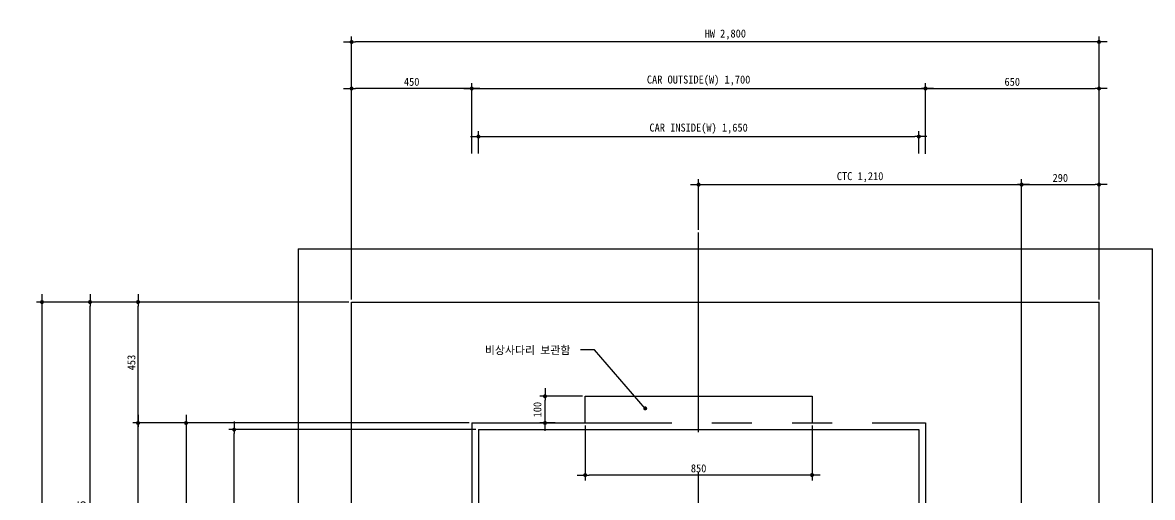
# Model space of a CAD drawing. Extents: x -9109 to 174251, y 57759 to 115528.
# Drawn here: x 42060 to 46292, y 113627 to 115405 of the extents above; entities that cross this region are included whole.
import ezdxf

# ---------------------------------------------------------------- set-up
doc = ezdxf.new("R2010")
doc.units = 0
doc.header["$LTSCALE"] = 600
doc.header["$MEASUREMENT"] = 0
doc.linetypes.add('CENTER', pattern=[2, 1.25, -0.25, 0.25, -0.25])
doc.linetypes.add('PHANTOM', pattern=[2.5, 1.25, -0.25, 0.25, -0.25, 0.25, -0.25])
doc.layers.get('0').update_dxf_attribs({"linetype": 'CONTINUOUS'})
for name, color, linetype in [('3', 1, 'CENTER'), ('4', 6, 'PHANTOM'), ('A-DIMS', 7, 'CONTINUOUS')]:
    doc.layers.add(name, color=color, linetype=linetype)
doc.layers.add('A-MKXS-LEAD', color=7, linetype='CONTINUOUS', lineweight=25)
doc.layers.add('A-MKXS-TEXT1', color=3, linetype='CONTINUOUS', lineweight=25)
doc.styles.add('HY울릉도L', font='')
doc.styles.add('돋움', font='')
doc.styles.add('돋움체', font='')
doc.styles.get('HY울릉도L').set_extended_font_data('Dotum')
doc.styles.get('돋움').set_extended_font_data('DotumChe')
doc.styles.get('돋움체').set_extended_font_data('DotumChe')
doc.dimstyles.new('CDIM', dxfattribs={"dimtxt": 3, "dimasz": 1.5, "dimexe": 2, "dimexo": 1, "dimgap": 1, "dimtad": 1, "dimdec": 0, "dimrnd": 0.5, "dimzin": 0, "dimdsep": 32, "dimlunit": 6, "dimtxsty": 'HY울릉도L', "dimblk1": '_CIDOT', "dimblk2": '_CIDOT', "dimsah": 1, "dimcen": 5.5, "dimclrd": 2, "dimclre": 2, "dimclrt": 7, "dimadec": 0, "dimazin": 0, "dimtfac": 1, "dimtdec": 0, "dimtix": 1, "dimtmove": 2, "dimatfit": 1, "dimldrblk": '_CIDOT', "dimfxl": 1, "dimtolj": 1, "dimtzin": 0, "dimlwd": -1, "dimarcsym": 0})

# ---------------------------------------------------------------- blocks, each defined once
blk = doc.blocks.new('_CIDOT')
at = {"color": 0, "linetype": 'ByBlock'}
blk.add_line((2, 0), (-1, 0), dxfattribs=at)
at = {"color": 0, "linetype": 'ByBlock', "const_width": 0.5}
blk.add_lwpolyline([(-0.25, 0, 1), (0.25, 0, 1)], format="xyb", close=True, dxfattribs=at)
blk = doc.blocks.new('*D918')
at = {"layer": 'A-DIMS', "lineweight": -2, "transparency": 16777216}
for p, q in [((43767.1, 114914.6), (43767.1, 114998.4)), ((45417.1, 114915.4), (45417.1, 114998.4))]:
    blk.add_line(p, q, dxfattribs=at)
at = {"layer": 'A-DIMS', "transparency": 16777216}
blk.add_line((43782.1, 114978.4), (45402.1, 114978.4), dxfattribs=at)
at = {"layer": 'A-DIMS', "transparency": 16777216, "xscale": 15, "yscale": 15, "zscale": 15, "rotation": 180}
blk.add_blockref('_CIDOT', (43767.1, 114978.4), dxfattribs=at)
at = {"layer": 'A-DIMS', "transparency": 16777216, "xscale": 15, "yscale": 15, "zscale": 15}
blk.add_blockref('_CIDOT', (45417.1, 114978.4), dxfattribs=at)
at = {"layer": 'A-DIMS', "color": 3, "transparency": 16777216, "insert": (44592.1, 115008), "char_height": 30, "attachment_point": 5, "style": '돋움'}
blk.add_mtext('\\A1;{\\C7;CAR INSIDE(W) 1,650}', dxfattribs=at)
blk = doc.blocks.new('*D919')
at = {"layer": 'A-DIMS', "lineweight": -2, "transparency": 16777216}
for p, q in [((43742.1, 114915.4), (43742.1, 115178.4)), ((45442.1, 114913.4), (45442.1, 115178.4))]:
    blk.add_line(p, q, dxfattribs=at)
at = {"layer": 'A-DIMS', "transparency": 16777216}
blk.add_line((43757.1, 115158.4), (45427.1, 115158.4), dxfattribs=at)
at = {"layer": 'A-DIMS', "transparency": 16777216, "xscale": 15, "yscale": 15, "zscale": 15, "rotation": 180}
blk.add_blockref('_CIDOT', (43742.1, 115158.4), dxfattribs=at)
at = {"layer": 'A-DIMS', "transparency": 16777216, "xscale": 15, "yscale": 15, "zscale": 15}
blk.add_blockref('_CIDOT', (45442.1, 115158.4), dxfattribs=at)
at = {"layer": 'A-DIMS', "color": 3, "transparency": 16777216, "insert": (44592.1, 115188), "char_height": 30, "attachment_point": 5, "style": '돋움'}
blk.add_mtext('\\A1;{\\C7;CAR OUTSIDE(W) 1,700}', dxfattribs=at)
blk = doc.blocks.new('*D920')
at = {"layer": 'A-DIMS', "lineweight": -2, "transparency": 16777216}
for p, q in [((43757.1, 113880.4), (42832.1, 113880.4)), ((43757.1, 111780.4), (42832.1, 111780.4))]:
    blk.add_line(p, q, dxfattribs=at)
at = {"layer": 'A-DIMS', "transparency": 16777216}
blk.add_line((42852.1, 111795.4), (42852.1, 113865.4), dxfattribs=at)
at = {"layer": 'A-DIMS', "transparency": 16777216, "xscale": 15, "yscale": 15, "zscale": 15}
for p, rotation in [((42852.1, 113880.4), 90), ((42852.1, 111780.4), 270)]:
    blk.add_blockref('_CIDOT', p, dxfattribs=dict(at, rotation=rotation))
at = {"layer": 'A-DIMS', "color": 3, "transparency": 16777216, "insert": (42822.5, 112830.4), "char_height": 30, "attachment_point": 5, "rotation": 90, "style": '돋움체'}
blk.add_mtext('\\A1;{\\C7;CAR INSIDE(D) 2,100}', dxfattribs=at)
blk = doc.blocks.new('*D921')
at = {"layer": 'A-DIMS', "lineweight": -2, "transparency": 16777216}
for p, q in [((43732.1, 113905.4), (42472.1, 113905.4)), ((43732.1, 111623.4), (42472.1, 111623.4))]:
    blk.add_line(p, q, dxfattribs=at)
at = {"layer": 'A-DIMS', "transparency": 16777216}
blk.add_line((42492.1, 111638.4), (42492.1, 113890.4), dxfattribs=at)
at = {"layer": 'A-DIMS', "transparency": 16777216, "xscale": 15, "yscale": 15, "zscale": 15}
for p, rotation in [((42492.1, 113905.4), 90), ((42492.1, 111623.4), 270)]:
    blk.add_blockref('_CIDOT', p, dxfattribs=dict(at, rotation=rotation))
at = {"layer": 'A-DIMS', "color": 3, "transparency": 16777216, "insert": (42462.5, 112764.4), "char_height": 30, "attachment_point": 5, "rotation": 90, "style": '돋움체'}
blk.add_mtext('\\A1;{\\C7;CAR OUTSIDE(D) 2,282}', dxfattribs=at)
blk = doc.blocks.new('*D891')
at = {"layer": 'A-DIMS', "lineweight": -2, "transparency": 16777216}
for p, q in [((44592.1, 114628.4), (44592.1, 114818.4)), ((45802.1, 113483.8), (45802.1, 114818.4))]:
    blk.add_line(p, q, dxfattribs=at)
at = {"layer": 'A-DIMS', "transparency": 16777216}
blk.add_line((44607.1, 114798.4), (45787.1, 114798.4), dxfattribs=at)
at = {"layer": 'A-DIMS', "transparency": 16777216, "xscale": 15, "yscale": 15, "zscale": 15, "rotation": 180}
blk.add_blockref('_CIDOT', (44592.1, 114798.4), dxfattribs=at)
at = {"layer": 'A-DIMS', "transparency": 16777216, "xscale": 15, "yscale": 15, "zscale": 15}
blk.add_blockref('_CIDOT', (45802.1, 114798.4), dxfattribs=at)
at = {"layer": 'A-DIMS', "color": 3, "transparency": 16777216, "insert": (45197.1, 114826.3), "char_height": 30, "attachment_point": 5, "style": '돋움'}
blk.add_mtext('\\A1;{\\C7;CTC 1,210}', dxfattribs=at)
blk = doc.blocks.new('*D892')
at = {"layer": 'A-DIMS', "lineweight": -2, "transparency": 16777216}
for p, q in [((43292.1, 114368.4), (43292.1, 115352.8)), ((46092.1, 114368.4), (46092.1, 115352.8))]:
    blk.add_line(p, q, dxfattribs=at)
at = {"layer": 'A-DIMS', "transparency": 16777216}
blk.add_line((46077.1, 115332.8), (43307.1, 115332.8), dxfattribs=at)
at = {"layer": 'A-DIMS', "transparency": 16777216, "xscale": 15, "yscale": 15, "zscale": 15, "rotation": 180}
blk.add_blockref('_CIDOT', (43292.1, 115332.8), dxfattribs=at)
at = {"layer": 'A-DIMS', "transparency": 16777216, "xscale": 15, "yscale": 15, "zscale": 15}
blk.add_blockref('_CIDOT', (46092.1, 115332.8), dxfattribs=at)
at = {"layer": 'A-DIMS', "color": 3, "transparency": 16777216, "insert": (44692.1, 115360.6), "char_height": 30, "attachment_point": 5, "style": '돋움'}
blk.add_mtext('\\A1;HW 2,800', dxfattribs=at)
blk = doc.blocks.new('*D893')
at = {"layer": 'A-DIMS', "lineweight": -2, "transparency": 16777216}
for p, q in [((43282.1, 114358.4), (42112.1, 114358.4)), ((43282.1, 111508.4), (42112.1, 111508.4))]:
    blk.add_line(p, q, dxfattribs=at)
at = {"layer": 'A-DIMS', "transparency": 16777216}
blk.add_line((42132.1, 114343.4), (42132.1, 111523.4), dxfattribs=at)
at = {"layer": 'A-DIMS', "transparency": 16777216, "xscale": 15, "yscale": 15, "zscale": 15}
for p, rotation in [((42132.1, 114358.4), 90), ((42132.1, 111508.4), 270)]:
    blk.add_blockref('_CIDOT', p, dxfattribs=dict(at, rotation=rotation))
at = {"layer": 'A-DIMS', "color": 3, "transparency": 16777216, "insert": (42104.3, 112933.4), "char_height": 30, "attachment_point": 5, "rotation": 90, "style": '돋움체'}
blk.add_mtext('\\A1;HD 2,850', dxfattribs=at)
blk = doc.blocks.new('*D894')
at = {"layer": 'A-DIMS', "lineweight": -2, "transparency": 16777216}
for p, q in [((45802.1, 114738.5), (45802.1, 114818.4)), ((46092.1, 114368.4), (46092.1, 114818.4))]:
    blk.add_line(p, q, dxfattribs=at)
at = {"layer": 'A-DIMS', "transparency": 16777216}
blk.add_line((45817.1, 114798.4), (46077.1, 114798.4), dxfattribs=at)
at = {"layer": 'A-DIMS', "transparency": 16777216, "xscale": 15, "yscale": 15, "zscale": 15, "rotation": 180}
blk.add_blockref('_CIDOT', (45802.1, 114798.4), dxfattribs=at)
at = {"layer": 'A-DIMS', "transparency": 16777216, "xscale": 15, "yscale": 15, "zscale": 15}
blk.add_blockref('_CIDOT', (46092.1, 114798.4), dxfattribs=at)
at = {"layer": 'A-DIMS', "color": 3, "transparency": 16777216, "insert": (45947.1, 114823.4), "char_height": 30, "attachment_point": 5, "style": '돋움'}
blk.add_mtext('\\A1;290', dxfattribs=at)
blk = doc.blocks.new('*D899')
at = {"layer": 'A-DIMS', "lineweight": -2, "transparency": 16777216}
for p, q in [((43282.1, 114358.4), (42472.1, 114358.4)), ((43732.1, 113905.4), (42472.1, 113905.4))]:
    blk.add_line(p, q, dxfattribs=at)
at = {"layer": 'A-DIMS', "transparency": 16777216}
blk.add_line((42492.1, 113920.4), (42492.1, 114343.4), dxfattribs=at)
at = {"layer": 'A-DIMS', "transparency": 16777216, "xscale": 15, "yscale": 15, "zscale": 15}
for p, rotation in [((42492.1, 114358.4), 90), ((42492.1, 113905.4), 270)]:
    blk.add_blockref('_CIDOT', p, dxfattribs=dict(at, rotation=rotation))
at = {"layer": 'A-DIMS', "color": 3, "transparency": 16777216, "insert": (42467.1, 114131.9), "char_height": 30, "attachment_point": 5, "rotation": 90, "style": '돋움체'}
blk.add_mtext('\\A1;453', dxfattribs=at)
blk = doc.blocks.new('*D911')
at = {"layer": 'A-DIMS', "lineweight": -2, "transparency": 16777216}
for p, q in [((44157.1, 114005.4), (43996.7, 114005.4)), ((44054.1, 113905.4), (43996.7, 113905.4))]:
    blk.add_line(p, q, dxfattribs=at)
at = {"layer": 'A-DIMS', "transparency": 16777216}
blk.add_line((44016.7, 113920.4), (44016.7, 113990.4), dxfattribs=at)
at = {"layer": 'A-DIMS', "transparency": 16777216, "xscale": 15, "yscale": 15, "zscale": 15}
for p, rotation in [((44016.7, 114005.4), 90), ((44016.7, 113905.4), 270)]:
    blk.add_blockref('_CIDOT', p, dxfattribs=dict(at, rotation=rotation))
at = {"layer": 'A-DIMS', "color": 3, "transparency": 16777216, "insert": (43988.3, 113955.4), "char_height": 30, "attachment_point": 5, "rotation": 90, "style": '돋움체'}
blk.add_mtext('\\A1;100', dxfattribs=at)
blk = doc.blocks.new('*D912')
at = {"layer": 'A-DIMS', "lineweight": -2, "transparency": 16777216}
for p, q in [((44167.1, 113895.4), (44167.1, 113690.3)), ((45017.1, 113895.4), (45017.1, 113690.3))]:
    blk.add_line(p, q, dxfattribs=at)
at = {"layer": 'A-DIMS', "transparency": 16777216}
blk.add_line((45002.1, 113710.3), (44182.1, 113710.3), dxfattribs=at)
at = {"layer": 'A-DIMS', "transparency": 16777216, "xscale": 15, "yscale": 15, "zscale": 15, "rotation": 180}
blk.add_blockref('_CIDOT', (44167.1, 113710.3), dxfattribs=at)
at = {"layer": 'A-DIMS', "transparency": 16777216, "xscale": 15, "yscale": 15, "zscale": 15}
blk.add_blockref('_CIDOT', (45017.1, 113710.3), dxfattribs=at)
at = {"layer": 'A-DIMS', "color": 3, "transparency": 16777216, "insert": (44592.1, 113735.3), "char_height": 30, "attachment_point": 5, "style": '돋움체'}
blk.add_mtext('\\A1;850', dxfattribs=at)
blk = doc.blocks.new('*D913')
at = {"layer": 'A-DIMS', "lineweight": -2, "transparency": 16777216}
for p, q in [((43732.1, 113905.4), (42652.1, 113905.4)), ((42502.1, 112773.4), (42692.1, 112773.4))]:
    blk.add_line(p, q, dxfattribs=at)
at = {"layer": 'A-DIMS', "transparency": 16777216}
blk.add_line((42672.1, 113890.4), (42672.1, 112788.4), dxfattribs=at)
at = {"layer": 'A-DIMS', "transparency": 16777216, "xscale": 15, "yscale": 15, "zscale": 15}
for p, rotation in [((42672.1, 113905.4), 90), ((42672.1, 112773.4), 270)]:
    blk.add_blockref('_CIDOT', p, dxfattribs=dict(at, rotation=rotation))
at = {"layer": 'A-DIMS', "color": 3, "transparency": 16777216, "insert": (42644.3, 113339.4), "char_height": 30, "attachment_point": 5, "rotation": 90, "style": '돋움체'}
blk.add_mtext('\\A1;{\\C256;1,132}', dxfattribs=at)
blk = doc.blocks.new('*D914')
at = {"layer": 'A-DIMS', "lineweight": -2, "transparency": 16777216}
for p, q in [((43282.1, 114358.4), (42292.1, 114358.4)), ((42362.1, 112773.4), (42292.1, 112773.4))]:
    blk.add_line(p, q, dxfattribs=at)
at = {"layer": 'A-DIMS', "transparency": 16777216}
blk.add_line((42312.1, 112788.4), (42312.1, 114343.4), dxfattribs=at)
at = {"layer": 'A-DIMS', "transparency": 16777216, "xscale": 15, "yscale": 15, "zscale": 15}
for p, rotation in [((42312.1, 114358.4), 90), ((42312.1, 112773.4), 270)]:
    blk.add_blockref('_CIDOT', p, dxfattribs=dict(at, rotation=rotation))
at = {"layer": 'A-DIMS', "color": 3, "transparency": 16777216, "insert": (42284.3, 113565.9), "char_height": 30, "attachment_point": 5, "rotation": 90, "style": '돋움체'}
blk.add_mtext('\\A1;1,585', dxfattribs=at)
blk = doc.blocks.new('*D880')
at = {"layer": 'A-DIMS', "lineweight": -2, "transparency": 16777216}
for p, q in [((45442.1, 114913.4), (45442.1, 115178.4)), ((46092.1, 114368.4), (46092.1, 115178.4))]:
    blk.add_line(p, q, dxfattribs=at)
at = {"layer": 'A-DIMS', "transparency": 16777216}
blk.add_line((45457.1, 115158.4), (46077.1, 115158.4), dxfattribs=at)
at = {"layer": 'A-DIMS', "transparency": 16777216, "xscale": 15, "yscale": 15, "zscale": 15, "rotation": 180}
blk.add_blockref('_CIDOT', (45442.1, 115158.4), dxfattribs=at)
at = {"layer": 'A-DIMS', "transparency": 16777216, "xscale": 15, "yscale": 15, "zscale": 15}
blk.add_blockref('_CIDOT', (46092.1, 115158.4), dxfattribs=at)
at = {"layer": 'A-DIMS', "color": 3, "transparency": 16777216, "insert": (45767.1, 115183.4), "char_height": 30, "attachment_point": 5, "style": '돋움'}
blk.add_mtext('\\A1;650', dxfattribs=at)
blk = doc.blocks.new('*D881')
at = {"layer": 'A-DIMS', "lineweight": -2, "transparency": 16777216}
for p, q in [((43292.1, 114368.4), (43292.1, 115178.4)), ((43742.1, 114915.4), (43742.1, 115178.4))]:
    blk.add_line(p, q, dxfattribs=at)
at = {"layer": 'A-DIMS', "transparency": 16777216}
blk.add_line((43727.1, 115158.4), (43307.1, 115158.4), dxfattribs=at)
at = {"layer": 'A-DIMS', "transparency": 16777216, "xscale": 15, "yscale": 15, "zscale": 15, "rotation": 180}
blk.add_blockref('_CIDOT', (43292.1, 115158.4), dxfattribs=at)
at = {"layer": 'A-DIMS', "transparency": 16777216, "xscale": 15, "yscale": 15, "zscale": 15}
blk.add_blockref('_CIDOT', (43742.1, 115158.4), dxfattribs=at)
at = {"layer": 'A-DIMS', "color": 3, "transparency": 16777216, "insert": (43517.1, 115183.4), "char_height": 30, "attachment_point": 5, "style": '돋움'}
blk.add_mtext('\\A1;450', dxfattribs=at)

msp = doc.modelspace()

# ---------------------------------------------------------------- linework, layer by layer
for p, q in [((43092.1, 114558.4), (43092.1, 111308.4)), ((43092.1, 114558.4), (46292.1, 114558.4)), ((46292.1, 111308.4), (46292.1, 114558.4)), ((43292.1, 111508.4), (43292.1, 114358.4)), ((43292.1, 114358.4), (46092.1, 114358.4)), ((46092.1, 111508.4), (46092.1, 114358.4)), ((43767.1, 113880.4), (43767.1, 111780.4)), ((43767.1, 113880.4), (45417.1, 113880.4)), ((45417.1, 113880.4), (45417.1, 111780.4))]:
    msp.add_line(p, q)
msp.add_lwpolyline([(44167.1, 113905.4), (44167.1, 114005.4), (45017.1, 114005.4), (45017.1, 113905.4)])
at = {"layer": '3'}
msp.add_line((44592.1, 111471.5), (44592.1, 114618.4), dxfattribs=at)
at = {"layer": '4'}
for p, q in [((43742.1, 113905.4), (43742.1, 111623.4)), ((43742.1, 113905.4), (45442.1, 113905.4)), ((45442.1, 113905.4), (45442.1, 111623.4))]:
    msp.add_line(p, q, dxfattribs=at)
at = {"layer": 'A-MKXS-LEAD'}
for points in [[(44201.6, 114179), (44150.1, 114179)], [(44392, 113960.1), (44201.6, 114179)]]:
    msp.add_lwpolyline(points, dxfattribs=at)
at = {"layer": 'A-MKXS-LEAD', "const_width": 7.5}
msp.add_lwpolyline([(44388.2, 113960.1, 1), (44395.7, 113960.1, 1)], format="xyb", close=True, dxfattribs=at)

# ---------------------------------------------------------------- texts
at = {"layer": 'A-MKXS-TEXT1', "style": '돋움체'}
msp.add_text('비상사다리 보관함', height=30, dxfattribs=at).set_placement((43791.3, 114163.2))

# ---------------------------------------------------------------- dimensions: what is measured, and where the dimension line sits
at = {"layer": 'A-DIMS'}
for base, p1, p2, text, picture, middle in [((43292.1, 115332.8), (46092.1, 114358.4), (43292.1, 114358.4), 'HW <>', '*D892', (44692.1, 115360.6)), ((45442.1, 115158.4), (43742.1, 114905.4), (45442.1, 114903.4), '{\\C7;CAR OUTSIDE(W) <>}', '*D919', (44592.1, 115188)), ((45417.1, 114978.4), (43767.1, 114904.6), (45417.1, 114905.4), '{\\C7;CAR INSIDE(W) <>}', '*D918', (44592.1, 115008)), ((45802.1, 114798.4), (44592.1, 114618.4), (45802.1, 113473.8), '{\\C7;CTC <>}', '*D891', (45197.1, 114826.3))]:
    dim = msp.add_linear_dim(base=base, p1=p1, p2=p2, text=text, dimstyle='CDIM', override={"dimscale": 10, "dimtxsty": '돋움', "dimclrd": 256, "dimclre": 256, "dimclrt": 3}, dxfattribs=at)
    dim.commit()
    dim.dimension.update_dxf_attribs({"geometry": picture, "text_midpoint": middle})
for base, p1, p2, picture, middle in [((43292.1, 115158.4), (43742.1, 114905.4), (43292.1, 114358.4), '*D881', (43517.1, 115183.4)), ((46092.1, 115158.4), (45442.1, 114903.4), (46092.1, 114358.4), '*D880', (45767.1, 115183.4))]:
    dim = msp.add_linear_dim(base=base, p1=p1, p2=p2, dimstyle='CDIM', override={"dimscale": 10, "dimtxsty": '돋움', "dimclrd": 256, "dimclre": 256, "dimclrt": 3}, dxfattribs=at)
    dim.commit()
    dim.dimension.update_dxf_attribs({"geometry": picture, "text_midpoint": middle})
for base, p1, p2, angle, override, picture, middle in [((46092.1, 114798.4), (45802.1, 114728.5), (46092.1, 114358.4), 180, {"dimscale": 10, "dimtxsty": '돋움', "dimclrd": 256, "dimclre": 256, "dimclrt": 3}, '*D894', (45947.1, 114823.4)), ((42312.1, 114358.4), (42372.1, 112773.4), (43292.1, 114358.4), 90, {"dimscale": 10, "dimtxsty": '돋움체', "dimclrd": 256, "dimclre": 256, "dimclrt": 3}, '*D914', (42284.3, 113565.9)), ((42492.1, 114358.4), (43742.1, 113905.4), (43292.1, 114358.4), 270, {"dimscale": 10, "dimtxsty": '돋움체', "dimclrd": 256, "dimclre": 256, "dimclrt": 3}, '*D899', (42467.1, 114131.9)), ((44167.1, 113710.3), (45017.1, 113905.4), (44167.1, 113905.4), 180, {"dimscale": 10, "dimtxsty": '돋움체', "dimclrd": 256, "dimclre": 256, "dimclrt": 3}, '*D912', (44592.1, 113735.3))]:
    dim = msp.add_linear_dim(base=base, p1=p1, p2=p2, angle=angle, dimstyle='CDIM', override=override, dxfattribs=at)
    dim.commit()
    dim.dimension.update_dxf_attribs({"geometry": picture, "text_midpoint": middle})
for base, p1, p2, text, picture, middle in [((42132.1, 111508.4), (43292.1, 114358.4), (43292.1, 111508.4), 'HD <>', '*D893', (42104.3, 112933.4)), ((42492.1, 113905.4), (43742.1, 111623.4), (43742.1, 113905.4), '{\\C7;CAR OUTSIDE(D) <>}', '*D921', (42462.5, 112764.4)), ((42672.1, 112773.4), (43742.1, 113905.4), (42492.1, 112773.4), '{\\C256;<>}', '*D913', (42644.3, 113339.4)), ((42852.1, 113880.4), (43767.1, 111780.4), (43767.1, 113880.4), '{\\C7;CAR INSIDE(D) <>}', '*D920', (42822.5, 112830.4))]:
    dim = msp.add_linear_dim(base=base, p1=p1, p2=p2, angle=90, text=text, dimstyle='CDIM', override={"dimscale": 10, "dimtxsty": '돋움체', "dimclrd": 256, "dimclre": 256, "dimclrt": 3}, dxfattribs=at)
    dim.commit()
    dim.dimension.update_dxf_attribs({"geometry": picture, "text_midpoint": middle})
dim = msp.add_linear_dim(base=(44016.7, 114005.4), p1=(44064.1, 113905.4), p2=(44167.1, 114005.4), angle=90, dimstyle='CDIM', override={"dimscale": 10, "dimtxsty": '돋움체', "dimclrd": 256, "dimclre": 256, "dimclrt": 3}, dxfattribs=at)
dim.commit()
dim.dimension.update_dxf_attribs({"geometry": '*D911', "text_midpoint": (43988.3, 113955.4), "dimtype": 160})

doc.saveas('drawing.dxf')
